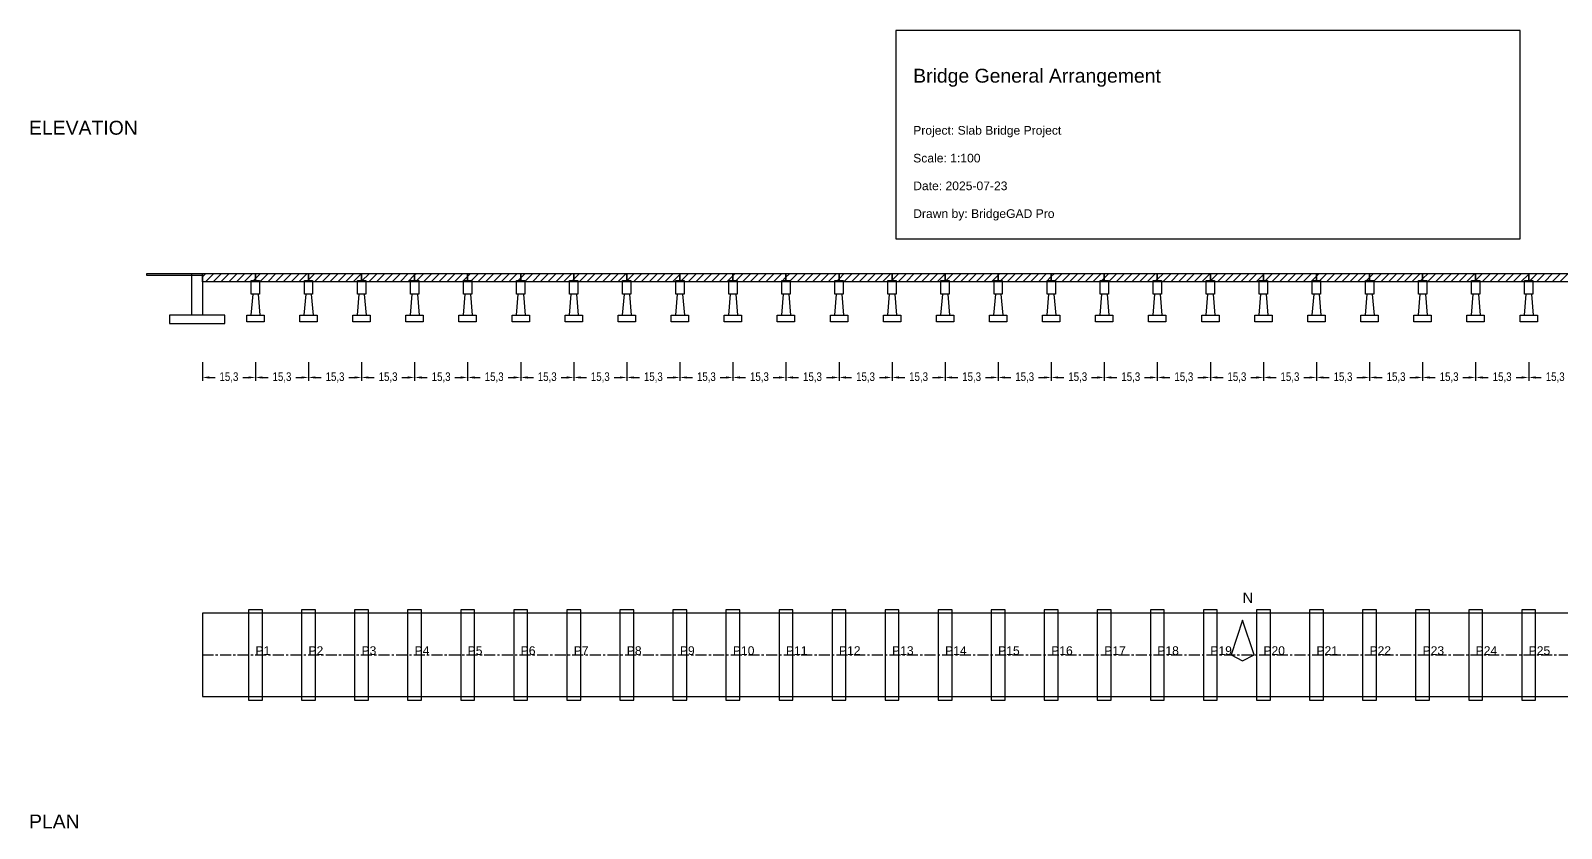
# Model space of a CAD drawing. Header units: metres. Extents: x -50 to 766, y -150 to 80.
# Drawn here: x -49.5 to 391.9, y -150 to 80 of the extents above; entities that cross this region are included whole.
import ezdxf

# ---------------------------------------------------------------- set-up
doc = ezdxf.new("R2010")
doc.units = ezdxf.units.M
doc.linetypes.add('CENTER', pattern=[5.08, 3.175, -0.635, 0.635, -0.635])
for name, color, linetype in [('ANNOTATIONS', 3, 'Continuous'), ('CENTERLINES', 4, 'Continuous'), ('DIMENSIONS', 6, 'Continuous'), ('HATCHING', 9, 'Continuous'), ('STRUCTURE', 1, 'Continuous')]:
    doc.layers.add(name, color=color, linetype=linetype)
doc.styles.add('MAIN_TEXT', font='arial.ttf', dxfattribs={"width": 0.8, "height": 2.5})
doc.styles.add('TITLE_TEXT', font='arial.ttf', dxfattribs={"height": 5})
doc.dimstyles.new('PROFESSIONAL', dxfattribs={"dimtxt": 2.5, "dimasz": 2, "dimexe": 1, "dimexo": 0.6, "dimgap": 0.6, "dimtad": 1, "dimtxsty": 'MAIN_TEXT', "dimcen": 2.5, "dimazin": 3, "dimtfac": 1, "dimtmove": 0, "dimatfit": 3})

# ---------------------------------------------------------------- blocks, each defined once
blk = doc.blocks.new('_CLOSEDFILLED')
at = {"color": 0, "linetype": 'BYBLOCK'}
blk.add_solid([(-1, 0.16), (0, 0), (-1, -0.16)], dxfattribs=at)
blk = doc.blocks.new('*D1')
for p, q in [((0, -15.6), (0, -21)), ((15.3, -15.6), (15.3, -21)), ((2, -20), (3.65, -20)), ((11.65, -20), (13.3, -20))]:
    blk.add_line(p, q)
at = {"layer": 'Defpoints'}
for p in [(0, -15), (15.3, -15), (0, -20)]:
    blk.add_point(p, dxfattribs=at)
at = {"layer": 'DIMENSIONS', "xscale": 2, "yscale": 2, "rotation": 180}
blk.add_blockref('_CLOSEDFILLED', (0, -20), dxfattribs=at)
at = {"layer": 'DIMENSIONS', "xscale": 2, "yscale": 2}
blk.add_blockref('_CLOSEDFILLED', (15.3, -20), dxfattribs=at)
at = {"layer": 'DIMENSIONS', "insert": (7.65, -20), "char_height": 2.5, "attachment_point": 5, "style": 'MAIN_TEXT'}
blk.add_mtext('15,3', dxfattribs=at)
blk = doc.blocks.new('*D2')
for p, q in [((15.3, -15.6), (15.3, -21)), ((30.6, -15.6), (30.6, -21)), ((17.3, -20), (18.95, -20)), ((26.95, -20), (28.6, -20))]:
    blk.add_line(p, q)
at = {"layer": 'Defpoints'}
for p in [(15.3, -15), (30.6, -15), (15.3, -20)]:
    blk.add_point(p, dxfattribs=at)
at = {"layer": 'DIMENSIONS', "xscale": 2, "yscale": 2, "rotation": 180}
blk.add_blockref('_CLOSEDFILLED', (15.3, -20), dxfattribs=at)
at = {"layer": 'DIMENSIONS', "xscale": 2, "yscale": 2}
blk.add_blockref('_CLOSEDFILLED', (30.6, -20), dxfattribs=at)
at = {"layer": 'DIMENSIONS', "insert": (22.95, -20), "char_height": 2.5, "attachment_point": 5, "style": 'MAIN_TEXT'}
blk.add_mtext('15,3', dxfattribs=at)
blk = doc.blocks.new('*D3')
for p, q in [((30.6, -15.6), (30.6, -21)), ((45.9, -15.6), (45.9, -21)), ((32.6, -20), (34.25, -20)), ((42.25, -20), (43.9, -20))]:
    blk.add_line(p, q)
at = {"layer": 'Defpoints'}
for p in [(30.6, -15), (45.9, -15), (30.6, -20)]:
    blk.add_point(p, dxfattribs=at)
at = {"layer": 'DIMENSIONS', "xscale": 2, "yscale": 2, "rotation": 180}
blk.add_blockref('_CLOSEDFILLED', (30.6, -20), dxfattribs=at)
at = {"layer": 'DIMENSIONS', "xscale": 2, "yscale": 2}
blk.add_blockref('_CLOSEDFILLED', (45.9, -20), dxfattribs=at)
at = {"layer": 'DIMENSIONS', "insert": (38.25, -20), "char_height": 2.5, "attachment_point": 5, "style": 'MAIN_TEXT'}
blk.add_mtext('15,3', dxfattribs=at)
blk = doc.blocks.new('*D4')
for p, q in [((45.9, -15.6), (45.9, -21)), ((61.2, -15.6), (61.2, -21)), ((47.9, -20), (49.55, -20)), ((57.55, -20), (59.2, -20))]:
    blk.add_line(p, q)
at = {"layer": 'Defpoints'}
for p in [(45.9, -15), (61.2, -15), (45.9, -20)]:
    blk.add_point(p, dxfattribs=at)
at = {"layer": 'DIMENSIONS', "xscale": 2, "yscale": 2, "rotation": 180}
blk.add_blockref('_CLOSEDFILLED', (45.9, -20), dxfattribs=at)
at = {"layer": 'DIMENSIONS', "xscale": 2, "yscale": 2}
blk.add_blockref('_CLOSEDFILLED', (61.2, -20), dxfattribs=at)
at = {"layer": 'DIMENSIONS', "insert": (53.55, -20), "char_height": 2.5, "attachment_point": 5, "style": 'MAIN_TEXT'}
blk.add_mtext('15,3', dxfattribs=at)
blk = doc.blocks.new('*D5')
for p, q in [((61.2, -15.6), (61.2, -21)), ((76.5, -15.6), (76.5, -21)), ((63.2, -20), (64.85, -20)), ((72.85, -20), (74.5, -20))]:
    blk.add_line(p, q)
at = {"layer": 'Defpoints'}
for p in [(61.2, -15), (76.5, -15), (61.2, -20)]:
    blk.add_point(p, dxfattribs=at)
at = {"layer": 'DIMENSIONS', "xscale": 2, "yscale": 2, "rotation": 180}
blk.add_blockref('_CLOSEDFILLED', (61.2, -20), dxfattribs=at)
at = {"layer": 'DIMENSIONS', "xscale": 2, "yscale": 2}
blk.add_blockref('_CLOSEDFILLED', (76.5, -20), dxfattribs=at)
at = {"layer": 'DIMENSIONS', "insert": (68.85, -20), "char_height": 2.5, "attachment_point": 5, "style": 'MAIN_TEXT'}
blk.add_mtext('15,3', dxfattribs=at)
blk = doc.blocks.new('*D6')
for p, q in [((76.5, -15.6), (76.5, -21)), ((91.8, -15.6), (91.8, -21)), ((78.5, -20), (80.15, -20)), ((88.15, -20), (89.8, -20))]:
    blk.add_line(p, q)
at = {"layer": 'Defpoints'}
for p in [(76.5, -15), (91.8, -15), (76.5, -20)]:
    blk.add_point(p, dxfattribs=at)
at = {"layer": 'DIMENSIONS', "xscale": 2, "yscale": 2, "rotation": 180}
blk.add_blockref('_CLOSEDFILLED', (76.5, -20), dxfattribs=at)
at = {"layer": 'DIMENSIONS', "xscale": 2, "yscale": 2}
blk.add_blockref('_CLOSEDFILLED', (91.8, -20), dxfattribs=at)
at = {"layer": 'DIMENSIONS', "insert": (84.15, -20), "char_height": 2.5, "attachment_point": 5, "style": 'MAIN_TEXT'}
blk.add_mtext('15,3', dxfattribs=at)
blk = doc.blocks.new('*D7')
for p, q in [((91.8, -15.6), (91.8, -21)), ((107.1, -15.6), (107.1, -21)), ((93.8, -20), (95.45, -20)), ((103.45, -20), (105.1, -20))]:
    blk.add_line(p, q)
at = {"layer": 'Defpoints'}
for p in [(91.8, -15), (107.1, -15), (91.8, -20)]:
    blk.add_point(p, dxfattribs=at)
at = {"layer": 'DIMENSIONS', "xscale": 2, "yscale": 2, "rotation": 180}
blk.add_blockref('_CLOSEDFILLED', (91.8, -20), dxfattribs=at)
at = {"layer": 'DIMENSIONS', "xscale": 2, "yscale": 2}
blk.add_blockref('_CLOSEDFILLED', (107.1, -20), dxfattribs=at)
at = {"layer": 'DIMENSIONS', "insert": (99.45, -20), "char_height": 2.5, "attachment_point": 5, "style": 'MAIN_TEXT'}
blk.add_mtext('15,3', dxfattribs=at)
blk = doc.blocks.new('*D8')
for p, q in [((107.1, -15.6), (107.1, -21)), ((122.4, -15.6), (122.4, -21)), ((109.1, -20), (110.75, -20)), ((118.75, -20), (120.4, -20))]:
    blk.add_line(p, q)
at = {"layer": 'Defpoints'}
for p in [(107.1, -15), (122.4, -15), (107.1, -20)]:
    blk.add_point(p, dxfattribs=at)
at = {"layer": 'DIMENSIONS', "xscale": 2, "yscale": 2, "rotation": 180}
blk.add_blockref('_CLOSEDFILLED', (107.1, -20), dxfattribs=at)
at = {"layer": 'DIMENSIONS', "xscale": 2, "yscale": 2}
blk.add_blockref('_CLOSEDFILLED', (122.4, -20), dxfattribs=at)
at = {"layer": 'DIMENSIONS', "insert": (114.75, -20), "char_height": 2.5, "attachment_point": 5, "style": 'MAIN_TEXT'}
blk.add_mtext('15,3', dxfattribs=at)
blk = doc.blocks.new('*D9')
for p, q in [((122.4, -15.6), (122.4, -21)), ((137.7, -15.6), (137.7, -21)), ((124.4, -20), (126.05, -20)), ((134.05, -20), (135.7, -20))]:
    blk.add_line(p, q)
at = {"layer": 'Defpoints'}
for p in [(122.4, -15), (137.7, -15), (122.4, -20)]:
    blk.add_point(p, dxfattribs=at)
at = {"layer": 'DIMENSIONS', "xscale": 2, "yscale": 2, "rotation": 180}
blk.add_blockref('_CLOSEDFILLED', (122.4, -20), dxfattribs=at)
at = {"layer": 'DIMENSIONS', "xscale": 2, "yscale": 2}
blk.add_blockref('_CLOSEDFILLED', (137.7, -20), dxfattribs=at)
at = {"layer": 'DIMENSIONS', "insert": (130.05, -20), "char_height": 2.5, "attachment_point": 5, "style": 'MAIN_TEXT'}
blk.add_mtext('15,3', dxfattribs=at)
blk = doc.blocks.new('*D10')
for p, q in [((137.7, -15.6), (137.7, -21)), ((153, -15.6), (153, -21)), ((139.7, -20), (141.35, -20)), ((149.35, -20), (151, -20))]:
    blk.add_line(p, q)
at = {"layer": 'Defpoints'}
for p in [(137.7, -15), (153, -15), (137.7, -20)]:
    blk.add_point(p, dxfattribs=at)
at = {"layer": 'DIMENSIONS', "xscale": 2, "yscale": 2, "rotation": 180}
blk.add_blockref('_CLOSEDFILLED', (137.7, -20), dxfattribs=at)
at = {"layer": 'DIMENSIONS', "xscale": 2, "yscale": 2}
blk.add_blockref('_CLOSEDFILLED', (153, -20), dxfattribs=at)
at = {"layer": 'DIMENSIONS', "insert": (145.35, -20), "char_height": 2.5, "attachment_point": 5, "style": 'MAIN_TEXT'}
blk.add_mtext('15,3', dxfattribs=at)
blk = doc.blocks.new('*D11')
for p, q in [((153, -15.6), (153, -21)), ((168.3, -15.6), (168.3, -21)), ((155, -20), (156.65, -20)), ((164.65, -20), (166.3, -20))]:
    blk.add_line(p, q)
at = {"layer": 'Defpoints'}
for p in [(153, -15), (168.3, -15), (153, -20)]:
    blk.add_point(p, dxfattribs=at)
at = {"layer": 'DIMENSIONS', "xscale": 2, "yscale": 2, "rotation": 180}
blk.add_blockref('_CLOSEDFILLED', (153, -20), dxfattribs=at)
at = {"layer": 'DIMENSIONS', "xscale": 2, "yscale": 2}
blk.add_blockref('_CLOSEDFILLED', (168.3, -20), dxfattribs=at)
at = {"layer": 'DIMENSIONS', "insert": (160.65, -20), "char_height": 2.5, "attachment_point": 5, "style": 'MAIN_TEXT'}
blk.add_mtext('15,3', dxfattribs=at)
blk = doc.blocks.new('*D12')
for p, q in [((168.3, -15.6), (168.3, -21)), ((183.6, -15.6), (183.6, -21)), ((170.3, -20), (171.95, -20)), ((179.95, -20), (181.6, -20))]:
    blk.add_line(p, q)
at = {"layer": 'Defpoints'}
for p in [(168.3, -15), (183.6, -15), (168.3, -20)]:
    blk.add_point(p, dxfattribs=at)
at = {"layer": 'DIMENSIONS', "xscale": 2, "yscale": 2, "rotation": 180}
blk.add_blockref('_CLOSEDFILLED', (168.3, -20), dxfattribs=at)
at = {"layer": 'DIMENSIONS', "xscale": 2, "yscale": 2}
blk.add_blockref('_CLOSEDFILLED', (183.6, -20), dxfattribs=at)
at = {"layer": 'DIMENSIONS', "insert": (175.95, -20), "char_height": 2.5, "attachment_point": 5, "style": 'MAIN_TEXT'}
blk.add_mtext('15,3', dxfattribs=at)
blk = doc.blocks.new('*D13')
for p, q in [((183.6, -15.6), (183.6, -21)), ((198.9, -15.6), (198.9, -21)), ((185.6, -20), (187.25, -20)), ((195.25, -20), (196.9, -20))]:
    blk.add_line(p, q)
at = {"layer": 'Defpoints'}
for p in [(183.6, -15), (198.9, -15), (183.6, -20)]:
    blk.add_point(p, dxfattribs=at)
at = {"layer": 'DIMENSIONS', "xscale": 2, "yscale": 2, "rotation": 180}
blk.add_blockref('_CLOSEDFILLED', (183.6, -20), dxfattribs=at)
at = {"layer": 'DIMENSIONS', "xscale": 2, "yscale": 2}
blk.add_blockref('_CLOSEDFILLED', (198.9, -20), dxfattribs=at)
at = {"layer": 'DIMENSIONS', "insert": (191.25, -20), "char_height": 2.5, "attachment_point": 5, "style": 'MAIN_TEXT'}
blk.add_mtext('15,3', dxfattribs=at)
blk = doc.blocks.new('*D14')
for p, q in [((198.9, -15.6), (198.9, -21)), ((214.2, -15.6), (214.2, -21)), ((200.9, -20), (202.55, -20)), ((210.55, -20), (212.2, -20))]:
    blk.add_line(p, q)
at = {"layer": 'Defpoints'}
for p in [(198.9, -15), (214.2, -15), (198.9, -20)]:
    blk.add_point(p, dxfattribs=at)
at = {"layer": 'DIMENSIONS', "xscale": 2, "yscale": 2, "rotation": 180}
blk.add_blockref('_CLOSEDFILLED', (198.9, -20), dxfattribs=at)
at = {"layer": 'DIMENSIONS', "xscale": 2, "yscale": 2}
blk.add_blockref('_CLOSEDFILLED', (214.2, -20), dxfattribs=at)
at = {"layer": 'DIMENSIONS', "insert": (206.55, -20), "char_height": 2.5, "attachment_point": 5, "style": 'MAIN_TEXT'}
blk.add_mtext('15,3', dxfattribs=at)
blk = doc.blocks.new('*D15')
for p, q in [((214.2, -15.6), (214.2, -21)), ((229.5, -15.6), (229.5, -21)), ((216.2, -20), (217.85, -20)), ((225.85, -20), (227.5, -20))]:
    blk.add_line(p, q)
at = {"layer": 'Defpoints'}
for p in [(214.2, -15), (229.5, -15), (214.2, -20)]:
    blk.add_point(p, dxfattribs=at)
at = {"layer": 'DIMENSIONS', "xscale": 2, "yscale": 2, "rotation": 180}
blk.add_blockref('_CLOSEDFILLED', (214.2, -20), dxfattribs=at)
at = {"layer": 'DIMENSIONS', "xscale": 2, "yscale": 2}
blk.add_blockref('_CLOSEDFILLED', (229.5, -20), dxfattribs=at)
at = {"layer": 'DIMENSIONS', "insert": (221.85, -20), "char_height": 2.5, "attachment_point": 5, "style": 'MAIN_TEXT'}
blk.add_mtext('15,3', dxfattribs=at)
blk = doc.blocks.new('*D16')
for p, q in [((229.5, -15.6), (229.5, -21)), ((244.8, -15.6), (244.8, -21)), ((231.5, -20), (233.15, -20)), ((241.15, -20), (242.8, -20))]:
    blk.add_line(p, q)
at = {"layer": 'Defpoints'}
for p in [(229.5, -15), (244.8, -15), (229.5, -20)]:
    blk.add_point(p, dxfattribs=at)
at = {"layer": 'DIMENSIONS', "xscale": 2, "yscale": 2, "rotation": 180}
blk.add_blockref('_CLOSEDFILLED', (229.5, -20), dxfattribs=at)
at = {"layer": 'DIMENSIONS', "xscale": 2, "yscale": 2}
blk.add_blockref('_CLOSEDFILLED', (244.8, -20), dxfattribs=at)
at = {"layer": 'DIMENSIONS', "insert": (237.15, -20), "char_height": 2.5, "attachment_point": 5, "style": 'MAIN_TEXT'}
blk.add_mtext('15,3', dxfattribs=at)
blk = doc.blocks.new('*D17')
for p, q in [((244.8, -15.6), (244.8, -21)), ((260.1, -15.6), (260.1, -21)), ((246.8, -20), (248.45, -20)), ((256.45, -20), (258.1, -20))]:
    blk.add_line(p, q)
at = {"layer": 'Defpoints'}
for p in [(244.8, -15), (260.1, -15), (244.8, -20)]:
    blk.add_point(p, dxfattribs=at)
at = {"layer": 'DIMENSIONS', "xscale": 2, "yscale": 2, "rotation": 180}
blk.add_blockref('_CLOSEDFILLED', (244.8, -20), dxfattribs=at)
at = {"layer": 'DIMENSIONS', "xscale": 2, "yscale": 2}
blk.add_blockref('_CLOSEDFILLED', (260.1, -20), dxfattribs=at)
at = {"layer": 'DIMENSIONS', "insert": (252.45, -20), "char_height": 2.5, "attachment_point": 5, "style": 'MAIN_TEXT'}
blk.add_mtext('15,3', dxfattribs=at)
blk = doc.blocks.new('*D18')
for p, q in [((260.1, -15.6), (260.1, -21)), ((275.4, -15.6), (275.4, -21)), ((262.1, -20), (263.75, -20)), ((271.75, -20), (273.4, -20))]:
    blk.add_line(p, q)
at = {"layer": 'Defpoints'}
for p in [(260.1, -15), (275.4, -15), (260.1, -20)]:
    blk.add_point(p, dxfattribs=at)
at = {"layer": 'DIMENSIONS', "xscale": 2, "yscale": 2, "rotation": 180}
blk.add_blockref('_CLOSEDFILLED', (260.1, -20), dxfattribs=at)
at = {"layer": 'DIMENSIONS', "xscale": 2, "yscale": 2}
blk.add_blockref('_CLOSEDFILLED', (275.4, -20), dxfattribs=at)
at = {"layer": 'DIMENSIONS', "insert": (267.75, -20), "char_height": 2.5, "attachment_point": 5, "style": 'MAIN_TEXT'}
blk.add_mtext('15,3', dxfattribs=at)
blk = doc.blocks.new('*D19')
for p, q in [((275.4, -15.6), (275.4, -21)), ((290.7, -15.6), (290.7, -21)), ((277.4, -20), (279.05, -20)), ((287.05, -20), (288.7, -20))]:
    blk.add_line(p, q)
at = {"layer": 'Defpoints'}
for p in [(275.4, -15), (290.7, -15), (275.4, -20)]:
    blk.add_point(p, dxfattribs=at)
at = {"layer": 'DIMENSIONS', "xscale": 2, "yscale": 2, "rotation": 180}
blk.add_blockref('_CLOSEDFILLED', (275.4, -20), dxfattribs=at)
at = {"layer": 'DIMENSIONS', "xscale": 2, "yscale": 2}
blk.add_blockref('_CLOSEDFILLED', (290.7, -20), dxfattribs=at)
at = {"layer": 'DIMENSIONS', "insert": (283.05, -20), "char_height": 2.5, "attachment_point": 5, "style": 'MAIN_TEXT'}
blk.add_mtext('15,3', dxfattribs=at)
blk = doc.blocks.new('*D20')
for p, q in [((290.7, -15.6), (290.7, -21)), ((306, -15.6), (306, -21)), ((292.7, -20), (294.35, -20)), ((302.35, -20), (304, -20))]:
    blk.add_line(p, q)
at = {"layer": 'Defpoints'}
for p in [(290.7, -15), (306, -15), (290.7, -20)]:
    blk.add_point(p, dxfattribs=at)
at = {"layer": 'DIMENSIONS', "xscale": 2, "yscale": 2, "rotation": 180}
blk.add_blockref('_CLOSEDFILLED', (290.7, -20), dxfattribs=at)
at = {"layer": 'DIMENSIONS', "xscale": 2, "yscale": 2}
blk.add_blockref('_CLOSEDFILLED', (306, -20), dxfattribs=at)
at = {"layer": 'DIMENSIONS', "insert": (298.35, -20), "char_height": 2.5, "attachment_point": 5, "style": 'MAIN_TEXT'}
blk.add_mtext('15,3', dxfattribs=at)
blk = doc.blocks.new('*D21')
for p, q in [((306, -15.6), (306, -21)), ((321.3, -15.6), (321.3, -21)), ((308, -20), (309.65, -20)), ((317.65, -20), (319.3, -20))]:
    blk.add_line(p, q)
at = {"layer": 'Defpoints'}
for p in [(306, -15), (321.3, -15), (306, -20)]:
    blk.add_point(p, dxfattribs=at)
at = {"layer": 'DIMENSIONS', "xscale": 2, "yscale": 2, "rotation": 180}
blk.add_blockref('_CLOSEDFILLED', (306, -20), dxfattribs=at)
at = {"layer": 'DIMENSIONS', "xscale": 2, "yscale": 2}
blk.add_blockref('_CLOSEDFILLED', (321.3, -20), dxfattribs=at)
at = {"layer": 'DIMENSIONS', "insert": (313.65, -20), "char_height": 2.5, "attachment_point": 5, "style": 'MAIN_TEXT'}
blk.add_mtext('15,3', dxfattribs=at)
blk = doc.blocks.new('*D22')
for p, q in [((321.3, -15.6), (321.3, -21)), ((336.6, -15.6), (336.6, -21)), ((323.3, -20), (324.95, -20)), ((332.95, -20), (334.6, -20))]:
    blk.add_line(p, q)
at = {"layer": 'Defpoints'}
for p in [(321.3, -15), (336.6, -15), (321.3, -20)]:
    blk.add_point(p, dxfattribs=at)
at = {"layer": 'DIMENSIONS', "xscale": 2, "yscale": 2, "rotation": 180}
blk.add_blockref('_CLOSEDFILLED', (321.3, -20), dxfattribs=at)
at = {"layer": 'DIMENSIONS', "xscale": 2, "yscale": 2}
blk.add_blockref('_CLOSEDFILLED', (336.6, -20), dxfattribs=at)
at = {"layer": 'DIMENSIONS', "insert": (328.95, -20), "char_height": 2.5, "attachment_point": 5, "style": 'MAIN_TEXT'}
blk.add_mtext('15,3', dxfattribs=at)
blk = doc.blocks.new('*D23')
for p, q in [((336.6, -15.6), (336.6, -21)), ((351.9, -15.6), (351.9, -21)), ((338.6, -20), (340.25, -20)), ((348.25, -20), (349.9, -20))]:
    blk.add_line(p, q)
at = {"layer": 'Defpoints'}
for p in [(336.6, -15), (351.9, -15), (336.6, -20)]:
    blk.add_point(p, dxfattribs=at)
at = {"layer": 'DIMENSIONS', "xscale": 2, "yscale": 2, "rotation": 180}
blk.add_blockref('_CLOSEDFILLED', (336.6, -20), dxfattribs=at)
at = {"layer": 'DIMENSIONS', "xscale": 2, "yscale": 2}
blk.add_blockref('_CLOSEDFILLED', (351.9, -20), dxfattribs=at)
at = {"layer": 'DIMENSIONS', "insert": (344.25, -20), "char_height": 2.5, "attachment_point": 5, "style": 'MAIN_TEXT'}
blk.add_mtext('15,3', dxfattribs=at)
blk = doc.blocks.new('*D24')
for p, q in [((351.9, -15.6), (351.9, -21)), ((367.2, -15.6), (367.2, -21)), ((353.9, -20), (355.55, -20)), ((363.55, -20), (365.2, -20))]:
    blk.add_line(p, q)
at = {"layer": 'Defpoints'}
for p in [(351.9, -15), (367.2, -15), (351.9, -20)]:
    blk.add_point(p, dxfattribs=at)
at = {"layer": 'DIMENSIONS', "xscale": 2, "yscale": 2, "rotation": 180}
blk.add_blockref('_CLOSEDFILLED', (351.9, -20), dxfattribs=at)
at = {"layer": 'DIMENSIONS', "xscale": 2, "yscale": 2}
blk.add_blockref('_CLOSEDFILLED', (367.2, -20), dxfattribs=at)
at = {"layer": 'DIMENSIONS', "insert": (359.55, -20), "char_height": 2.5, "attachment_point": 5, "style": 'MAIN_TEXT'}
blk.add_mtext('15,3', dxfattribs=at)
blk = doc.blocks.new('*D25')
for p, q in [((367.2, -15.6), (367.2, -21)), ((382.5, -15.6), (382.5, -21)), ((369.2, -20), (370.85, -20)), ((378.85, -20), (380.5, -20))]:
    blk.add_line(p, q)
at = {"layer": 'Defpoints'}
for p in [(367.2, -15), (382.5, -15), (367.2, -20)]:
    blk.add_point(p, dxfattribs=at)
at = {"layer": 'DIMENSIONS', "xscale": 2, "yscale": 2, "rotation": 180}
blk.add_blockref('_CLOSEDFILLED', (367.2, -20), dxfattribs=at)
at = {"layer": 'DIMENSIONS', "xscale": 2, "yscale": 2}
blk.add_blockref('_CLOSEDFILLED', (382.5, -20), dxfattribs=at)
at = {"layer": 'DIMENSIONS', "insert": (374.85, -20), "char_height": 2.5, "attachment_point": 5, "style": 'MAIN_TEXT'}
blk.add_mtext('15,3', dxfattribs=at)
blk = doc.blocks.new('*D26')
for p, q in [((382.5, -15.6), (382.5, -21)), ((397.8, -15.6), (397.8, -21)), ((384.5, -20), (386.15, -20)), ((394.15, -20), (395.8, -20))]:
    blk.add_line(p, q)
at = {"layer": 'Defpoints'}
for p in [(382.5, -15), (397.8, -15), (382.5, -20)]:
    blk.add_point(p, dxfattribs=at)
at = {"layer": 'DIMENSIONS', "xscale": 2, "yscale": 2, "rotation": 180}
blk.add_blockref('_CLOSEDFILLED', (382.5, -20), dxfattribs=at)
at = {"layer": 'DIMENSIONS', "xscale": 2, "yscale": 2}
blk.add_blockref('_CLOSEDFILLED', (397.8, -20), dxfattribs=at)
at = {"layer": 'DIMENSIONS', "insert": (390.15, -20), "char_height": 2.5, "attachment_point": 5, "style": 'MAIN_TEXT'}
blk.add_mtext('15,3', dxfattribs=at)

msp = doc.modelspace()

# ---------------------------------------------------------------- hatches: boundary and pattern name
at = {"layer": 'HATCHING'}
h = msp.add_hatch(dxfattribs=at)
h.set_pattern_fill('ANSI31', scale=0.5)
h.paths.add_polyline_path([(0, 10), (15.3, 10), (15.3, 7.6), (0, 7.6)])
h = msp.add_hatch(dxfattribs=at)
h.set_pattern_fill('ANSI31', scale=0.5)
h.paths.add_polyline_path([(15.3, 10), (30.6, 10), (30.6, 7.6), (15.3, 7.6)])
h = msp.add_hatch(dxfattribs=at)
h.set_pattern_fill('ANSI31', scale=0.5)
h.paths.add_polyline_path([(30.6, 10), (45.9, 10), (45.9, 7.6), (30.6, 7.6)])
h = msp.add_hatch(dxfattribs=at)
h.set_pattern_fill('ANSI31', scale=0.5)
h.paths.add_polyline_path([(45.9, 10), (61.2, 10), (61.2, 7.6), (45.9, 7.6)])
h = msp.add_hatch(dxfattribs=at)
h.set_pattern_fill('ANSI31', scale=0.5)
h.paths.add_polyline_path([(61.2, 10), (76.5, 10), (76.5, 7.6), (61.2, 7.6)])
h = msp.add_hatch(dxfattribs=at)
h.set_pattern_fill('ANSI31', scale=0.5)
h.paths.add_polyline_path([(76.5, 10), (91.8, 10), (91.8, 7.6), (76.5, 7.6)])
h = msp.add_hatch(dxfattribs=at)
h.set_pattern_fill('ANSI31', scale=0.5)
h.paths.add_polyline_path([(91.8, 10), (107.1, 10), (107.1, 7.6), (91.8, 7.6)])
h = msp.add_hatch(dxfattribs=at)
h.set_pattern_fill('ANSI31', scale=0.5)
h.paths.add_polyline_path([(107.1, 10), (122.4, 10), (122.4, 7.6), (107.1, 7.6)])
h = msp.add_hatch(dxfattribs=at)
h.set_pattern_fill('ANSI31', scale=0.5)
h.paths.add_polyline_path([(122.4, 10), (137.7, 10), (137.7, 7.6), (122.4, 7.6)])
h = msp.add_hatch(dxfattribs=at)
h.set_pattern_fill('ANSI31', scale=0.5)
h.paths.add_polyline_path([(137.7, 10), (153, 10), (153, 7.6), (137.7, 7.6)])
h = msp.add_hatch(dxfattribs=at)
h.set_pattern_fill('ANSI31', scale=0.5)
h.paths.add_polyline_path([(153, 10), (168.3, 10), (168.3, 7.6), (153, 7.6)])
h = msp.add_hatch(dxfattribs=at)
h.set_pattern_fill('ANSI31', scale=0.5)
h.paths.add_polyline_path([(168.3, 10), (183.6, 10), (183.6, 7.6), (168.3, 7.6)])
h = msp.add_hatch(dxfattribs=at)
h.set_pattern_fill('ANSI31', scale=0.5)
h.paths.add_polyline_path([(183.6, 10), (198.9, 10), (198.9, 7.6), (183.6, 7.6)])
h = msp.add_hatch(dxfattribs=at)
h.set_pattern_fill('ANSI31', scale=0.5)
h.paths.add_polyline_path([(198.9, 10), (214.2, 10), (214.2, 7.6), (198.9, 7.6)])
h = msp.add_hatch(dxfattribs=at)
h.set_pattern_fill('ANSI31', scale=0.5)
h.paths.add_polyline_path([(214.2, 10), (229.5, 10), (229.5, 7.6), (214.2, 7.6)])
h = msp.add_hatch(dxfattribs=at)
h.set_pattern_fill('ANSI31', scale=0.5)
h.paths.add_polyline_path([(229.5, 10), (244.8, 10), (244.8, 7.6), (229.5, 7.6)])
h = msp.add_hatch(dxfattribs=at)
h.set_pattern_fill('ANSI31', scale=0.5)
h.paths.add_polyline_path([(244.8, 10), (260.1, 10), (260.1, 7.6), (244.8, 7.6)])
h = msp.add_hatch(dxfattribs=at)
h.set_pattern_fill('ANSI31', scale=0.5)
h.paths.add_polyline_path([(260.1, 10), (275.4, 10), (275.4, 7.6), (260.1, 7.6)])
h = msp.add_hatch(dxfattribs=at)
h.set_pattern_fill('ANSI31', scale=0.5)
h.paths.add_polyline_path([(275.4, 10), (290.7, 10), (290.7, 7.6), (275.4, 7.6)])
h = msp.add_hatch(dxfattribs=at)
h.set_pattern_fill('ANSI31', scale=0.5)
h.paths.add_polyline_path([(290.7, 10), (306, 10), (306, 7.6), (290.7, 7.6)])
h = msp.add_hatch(dxfattribs=at)
h.set_pattern_fill('ANSI31', scale=0.5)
h.paths.add_polyline_path([(306, 10), (321.3, 10), (321.3, 7.6), (306, 7.6)])
h = msp.add_hatch(dxfattribs=at)
h.set_pattern_fill('ANSI31', scale=0.5)
h.paths.add_polyline_path([(321.3, 10), (336.6, 10), (336.6, 7.6), (321.3, 7.6)])
h = msp.add_hatch(dxfattribs=at)
h.set_pattern_fill('ANSI31', scale=0.5)
h.paths.add_polyline_path([(336.6, 10), (351.9, 10), (351.9, 7.6), (336.6, 7.6)])
h = msp.add_hatch(dxfattribs=at)
h.set_pattern_fill('ANSI31', scale=0.5)
h.paths.add_polyline_path([(351.9, 10), (367.2, 10), (367.2, 7.6), (351.9, 7.6)])
h = msp.add_hatch(dxfattribs=at)
h.set_pattern_fill('ANSI31', scale=0.5)
h.paths.add_polyline_path([(367.2, 10), (382.5, 10), (382.5, 7.6), (367.2, 7.6)])
h = msp.add_hatch(dxfattribs=at)
h.set_pattern_fill('ANSI31', scale=0.5)
h.paths.add_polyline_path([(382.5, 10), (397.8, 10), (397.8, 7.6), (382.5, 7.6)])

# ---------------------------------------------------------------- linework, layer by layer
at = {"layer": 'ANNOTATIONS'}
msp.add_lwpolyline([(300, -90), (296.667, -100), (300, -101.667), (303.333, -100), (300, -90)], close=True, dxfattribs=at)
at = {"layer": 'CENTERLINES', "color": 4, "linetype": 'CENTER'}
msp.add_line((0, -100), (540, -100), dxfattribs=at)
at = {"layer": 'STRUCTURE'}
for p, q in [((14.5, 4), (14, -2)), ((16.1, 4), (16.6, -2)), ((29.8, 4), (29.3, -2)), ((31.4, 4), (31.9, -2)), ((45.1, 4), (44.6, -2)), ((46.7, 4), (47.2, -2)), ((60.4, 4), (59.9, -2)), ((62, 4), (62.5, -2)), ((75.7, 4), (75.2, -2)), ((77.3, 4), (77.8, -2)), ((91, 4), (90.5, -2)), ((92.6, 4), (93.1, -2)), ((106.3, 4), (105.8, -2)), ((107.9, 4), (108.4, -2)), ((121.6, 4), (121.1, -2)), ((123.2, 4), (123.7, -2)), ((136.9, 4), (136.4, -2)), ((138.5, 4), (139, -2)), ((152.2, 4), (151.7, -2)), ((153.8, 4), (154.3, -2)), ((167.5, 4), (167, -2)), ((169.1, 4), (169.6, -2)), ((182.8, 4), (182.3, -2)), ((184.4, 4), (184.9, -2)), ((198.1, 4), (197.6, -2)), ((199.7, 4), (200.2, -2)), ((213.4, 4), (212.9, -2)), ((215, 4), (215.5, -2)), ((228.7, 4), (228.2, -2)), ((230.3, 4), (230.8, -2)), ((244, 4), (243.5, -2)), ((245.6, 4), (246.1, -2)), ((259.3, 4), (258.8, -2)), ((260.9, 4), (261.4, -2)), ((274.6, 4), (274.1, -2)), ((276.2, 4), (276.7, -2)), ((289.9, 4), (289.4, -2)), ((291.5, 4), (292, -2)), ((305.2, 4), (304.7, -2)), ((306.8, 4), (307.3, -2)), ((320.5, 4), (320, -2)), ((322.1, 4), (322.6, -2)), ((335.8, 4), (335.3, -2)), ((337.4, 4), (337.9, -2)), ((351.1, 4), (350.6, -2)), ((352.7, 4), (353.2, -2)), ((366.4, 4), (365.9, -2)), ((368, 4), (368.5, -2)), ((381.7, 4), (381.2, -2)), ((383.3, 4), (383.8, -2))]:
    msp.add_line(p, q, dxfattribs=at)
for points in [[(200, 20), (380, 20), (380, 80), (200, 80), (200, 20)], [(-16, 10), (0, 10), (0, 9.4), (-16, 9.4), (-16, 10)], [(-3, 10), (0, 10), (0, -2), (-3, -2), (-3, 10)], [(14.1, 8), (16.5, 8), (16.5, 4), (14.1, 4), (14.1, 8)], [(29.4, 8), (31.8, 8), (31.8, 4), (29.4, 4), (29.4, 8)], [(44.7, 8), (47.1, 8), (47.1, 4), (44.7, 4), (44.7, 8)], [(60, 8), (62.4, 8), (62.4, 4), (60, 4), (60, 8)], [(75.3, 8), (77.7, 8), (77.7, 4), (75.3, 4), (75.3, 8)], [(90.6, 8), (93, 8), (93, 4), (90.6, 4), (90.6, 8)], [(105.9, 8), (108.3, 8), (108.3, 4), (105.9, 4), (105.9, 8)], [(121.2, 8), (123.6, 8), (123.6, 4), (121.2, 4), (121.2, 8)], [(136.5, 8), (138.9, 8), (138.9, 4), (136.5, 4), (136.5, 8)], [(151.8, 8), (154.2, 8), (154.2, 4), (151.8, 4), (151.8, 8)], [(167.1, 8), (169.5, 8), (169.5, 4), (167.1, 4), (167.1, 8)], [(182.4, 8), (184.8, 8), (184.8, 4), (182.4, 4), (182.4, 8)], [(197.7, 8), (200.1, 8), (200.1, 4), (197.7, 4), (197.7, 8)], [(213, 8), (215.4, 8), (215.4, 4), (213, 4), (213, 8)], [(228.3, 8), (230.7, 8), (230.7, 4), (228.3, 4), (228.3, 8)], [(243.6, 8), (246, 8), (246, 4), (243.6, 4), (243.6, 8)], [(258.9, 8), (261.3, 8), (261.3, 4), (258.9, 4), (258.9, 8)], [(274.2, 8), (276.6, 8), (276.6, 4), (274.2, 4), (274.2, 8)], [(289.5, 8), (291.9, 8), (291.9, 4), (289.5, 4), (289.5, 8)], [(304.8, 8), (307.2, 8), (307.2, 4), (304.8, 4), (304.8, 8)], [(320.1, 8), (322.5, 8), (322.5, 4), (320.1, 4), (320.1, 8)], [(335.4, 8), (337.8, 8), (337.8, 4), (335.4, 4), (335.4, 8)], [(350.7, 8), (353.1, 8), (353.1, 4), (350.7, 4), (350.7, 8)], [(366, 8), (368.4, 8), (368.4, 4), (366, 4), (366, 8)], [(381.3, 8), (383.7, 8), (383.7, 4), (381.3, 4), (381.3, 8)], [(-9.5, -4.4), (6.5, -4.4), (6.5, -2), (-9.5, -2), (-9.5, -4.4)], [(12.8, -2), (17.8, -2), (17.8, -4), (12.8, -4), (12.8, -2)], [(28.1, -2), (33.1, -2), (33.1, -4), (28.1, -4), (28.1, -2)], [(43.4, -2), (48.4, -2), (48.4, -4), (43.4, -4), (43.4, -2)], [(58.7, -2), (63.7, -2), (63.7, -4), (58.7, -4), (58.7, -2)], [(74, -2), (79, -2), (79, -4), (74, -4), (74, -2)], [(89.3, -2), (94.3, -2), (94.3, -4), (89.3, -4), (89.3, -2)], [(104.6, -2), (109.6, -2), (109.6, -4), (104.6, -4), (104.6, -2)], [(119.9, -2), (124.9, -2), (124.9, -4), (119.9, -4), (119.9, -2)], [(135.2, -2), (140.2, -2), (140.2, -4), (135.2, -4), (135.2, -2)], [(150.5, -2), (155.5, -2), (155.5, -4), (150.5, -4), (150.5, -2)], [(165.8, -2), (170.8, -2), (170.8, -4), (165.8, -4), (165.8, -2)], [(181.1, -2), (186.1, -2), (186.1, -4), (181.1, -4), (181.1, -2)], [(196.4, -2), (201.4, -2), (201.4, -4), (196.4, -4), (196.4, -2)], [(211.7, -2), (216.7, -2), (216.7, -4), (211.7, -4), (211.7, -2)], [(227, -2), (232, -2), (232, -4), (227, -4), (227, -2)], [(242.3, -2), (247.3, -2), (247.3, -4), (242.3, -4), (242.3, -2)], [(257.6, -2), (262.6, -2), (262.6, -4), (257.6, -4), (257.6, -2)], [(272.9, -2), (277.9, -2), (277.9, -4), (272.9, -4), (272.9, -2)], [(288.2, -2), (293.2, -2), (293.2, -4), (288.2, -4), (288.2, -2)], [(303.5, -2), (308.5, -2), (308.5, -4), (303.5, -4), (303.5, -2)], [(318.8, -2), (323.8, -2), (323.8, -4), (318.8, -4), (318.8, -2)], [(334.1, -2), (339.1, -2), (339.1, -4), (334.1, -4), (334.1, -2)], [(349.4, -2), (354.4, -2), (354.4, -4), (349.4, -4), (349.4, -2)], [(364.7, -2), (369.7, -2), (369.7, -4), (364.7, -4), (364.7, -2)], [(380, -2), (385, -2), (385, -4), (380, -4), (380, -2)], [(13.3, -113), (17.3, -113), (17.3, -87), (13.3, -87), (13.3, -113)], [(28.6, -113), (32.6, -113), (32.6, -87), (28.6, -87), (28.6, -113)], [(43.9, -113), (47.9, -113), (47.9, -87), (43.9, -87), (43.9, -113)], [(59.2, -113), (63.2, -113), (63.2, -87), (59.2, -87), (59.2, -113)], [(74.5, -113), (78.5, -113), (78.5, -87), (74.5, -87), (74.5, -113)], [(89.8, -113), (93.8, -113), (93.8, -87), (89.8, -87), (89.8, -113)], [(105.1, -113), (109.1, -113), (109.1, -87), (105.1, -87), (105.1, -113)], [(120.4, -113), (124.4, -113), (124.4, -87), (120.4, -87), (120.4, -113)], [(135.7, -113), (139.7, -113), (139.7, -87), (135.7, -87), (135.7, -113)], [(151, -113), (155, -113), (155, -87), (151, -87), (151, -113)], [(166.3, -113), (170.3, -113), (170.3, -87), (166.3, -87), (166.3, -113)], [(181.6, -113), (185.6, -113), (185.6, -87), (181.6, -87), (181.6, -113)], [(196.9, -113), (200.9, -113), (200.9, -87), (196.9, -87), (196.9, -113)], [(212.2, -113), (216.2, -113), (216.2, -87), (212.2, -87), (212.2, -113)], [(227.5, -113), (231.5, -113), (231.5, -87), (227.5, -87), (227.5, -113)], [(242.8, -113), (246.8, -113), (246.8, -87), (242.8, -87), (242.8, -113)], [(258.1, -113), (262.1, -113), (262.1, -87), (258.1, -87), (258.1, -113)], [(273.4, -113), (277.4, -113), (277.4, -87), (273.4, -87), (273.4, -113)], [(288.7, -113), (292.7, -113), (292.7, -87), (288.7, -87), (288.7, -113)], [(304, -113), (308, -113), (308, -87), (304, -87), (304, -113)], [(319.3, -113), (323.3, -113), (323.3, -87), (319.3, -87), (319.3, -113)], [(334.6, -113), (338.6, -113), (338.6, -87), (334.6, -87), (334.6, -113)], [(349.9, -113), (353.9, -113), (353.9, -87), (349.9, -87), (349.9, -113)], [(365.2, -113), (369.2, -113), (369.2, -87), (365.2, -87), (365.2, -113)], [(380.5, -113), (384.5, -113), (384.5, -87), (380.5, -87), (380.5, -113)]]:
    msp.add_lwpolyline(points, dxfattribs=at)
at = {"layer": 'STRUCTURE', "color": 1}
for points in [[(0, 10), (15.3, 10), (15.3, 7.6), (0, 7.6)], [(15.3, 10), (30.6, 10), (30.6, 7.6), (15.3, 7.6)], [(30.6, 10), (45.9, 10), (45.9, 7.6), (30.6, 7.6)], [(45.9, 10), (61.2, 10), (61.2, 7.6), (45.9, 7.6)], [(61.2, 10), (76.5, 10), (76.5, 7.6), (61.2, 7.6)], [(76.5, 10), (91.8, 10), (91.8, 7.6), (76.5, 7.6)], [(91.8, 10), (107.1, 10), (107.1, 7.6), (91.8, 7.6)], [(107.1, 10), (122.4, 10), (122.4, 7.6), (107.1, 7.6)], [(122.4, 10), (137.7, 10), (137.7, 7.6), (122.4, 7.6)], [(137.7, 10), (153, 10), (153, 7.6), (137.7, 7.6)], [(153, 10), (168.3, 10), (168.3, 7.6), (153, 7.6)], [(168.3, 10), (183.6, 10), (183.6, 7.6), (168.3, 7.6)], [(183.6, 10), (198.9, 10), (198.9, 7.6), (183.6, 7.6)], [(198.9, 10), (214.2, 10), (214.2, 7.6), (198.9, 7.6)], [(214.2, 10), (229.5, 10), (229.5, 7.6), (214.2, 7.6)], [(229.5, 10), (244.8, 10), (244.8, 7.6), (229.5, 7.6)], [(244.8, 10), (260.1, 10), (260.1, 7.6), (244.8, 7.6)], [(260.1, 10), (275.4, 10), (275.4, 7.6), (260.1, 7.6)], [(275.4, 10), (290.7, 10), (290.7, 7.6), (275.4, 7.6)], [(290.7, 10), (306, 10), (306, 7.6), (290.7, 7.6)], [(306, 10), (321.3, 10), (321.3, 7.6), (306, 7.6)], [(321.3, 10), (336.6, 10), (336.6, 7.6), (321.3, 7.6)], [(336.6, 10), (351.9, 10), (351.9, 7.6), (336.6, 7.6)], [(351.9, 10), (367.2, 10), (367.2, 7.6), (351.9, 7.6)], [(367.2, 10), (382.5, 10), (382.5, 7.6), (367.2, 7.6)], [(382.5, 10), (397.8, 10), (397.8, 7.6), (382.5, 7.6)]]:
    msp.add_lwpolyline(points, close=True, dxfattribs=at)
msp.add_lwpolyline([(0, -112), (540, -112), (540, -88), (0, -88), (0, -112)], dxfattribs=at)

# ---------------------------------------------------------------- texts
at = {"layer": 'ANNOTATIONS'}
for s, height, style, p in [('Bridge General Arrangement', 4, 'TITLE_TEXT', (205, 65)), ('ELEVATION', 4, 'TITLE_TEXT', (-50, 50)), ('Project: Slab Bridge Project', 2.5, 'MAIN_TEXT', (205, 50)), ('Scale: 1:100', 2.5, 'MAIN_TEXT', (205, 42)), ('Date: 2025-07-23', 2.5, 'MAIN_TEXT', (205, 34)), ('Drawn by: BridgeGAD Pro', 2.5, 'MAIN_TEXT', (205, 26)), ('N', 3, 'MAIN_TEXT', (300, -85)), ('P1', 2.5, 'MAIN_TEXT', (15.3, -100)), ('P2', 2.5, 'MAIN_TEXT', (30.6, -100)), ('P3', 2.5, 'MAIN_TEXT', (45.9, -100)), ('P4', 2.5, 'MAIN_TEXT', (61.2, -100)), ('P5', 2.5, 'MAIN_TEXT', (76.5, -100)), ('P6', 2.5, 'MAIN_TEXT', (91.8, -100)), ('P7', 2.5, 'MAIN_TEXT', (107.1, -100)), ('P8', 2.5, 'MAIN_TEXT', (122.4, -100)), ('P9', 2.5, 'MAIN_TEXT', (137.7, -100)), ('P10', 2.5, 'MAIN_TEXT', (153, -100)), ('P11', 2.5, 'MAIN_TEXT', (168.3, -100)), ('P12', 2.5, 'MAIN_TEXT', (183.6, -100)), ('P13', 2.5, 'MAIN_TEXT', (198.9, -100)), ('P14', 2.5, 'MAIN_TEXT', (214.2, -100)), ('P15', 2.5, 'MAIN_TEXT', (229.5, -100)), ('P16', 2.5, 'MAIN_TEXT', (244.8, -100)), ('P17', 2.5, 'MAIN_TEXT', (260.1, -100)), ('P18', 2.5, 'MAIN_TEXT', (275.4, -100)), ('P19', 2.5, 'MAIN_TEXT', (290.7, -100)), ('P20', 2.5, 'MAIN_TEXT', (306, -100)), ('P21', 2.5, 'MAIN_TEXT', (321.3, -100)), ('P22', 2.5, 'MAIN_TEXT', (336.6, -100)), ('P23', 2.5, 'MAIN_TEXT', (351.9, -100)), ('P24', 2.5, 'MAIN_TEXT', (367.2, -100)), ('P25', 2.5, 'MAIN_TEXT', (382.5, -100)), ('PLAN', 4, 'TITLE_TEXT', (-50, -150))]:
    msp.add_text(s, height=height, dxfattribs=dict(at, style=style)).set_placement(p)

# ---------------------------------------------------------------- dimensions: what is measured, and where the dimension line sits
at = {"layer": 'DIMENSIONS'}
for base, p1, p2, picture, middle in [((0, -20), (0, -15), (15.3, -15), '*D1', (7.65, -20)), ((15.3, -20), (15.3, -15), (30.6, -15), '*D2', (22.95, -20)), ((30.6, -20), (30.6, -15), (45.9, -15), '*D3', (38.25, -20)), ((45.9, -20), (45.9, -15), (61.2, -15), '*D4', (53.55, -20)), ((61.2, -20), (61.2, -15), (76.5, -15), '*D5', (68.85, -20)), ((76.5, -20), (76.5, -15), (91.8, -15), '*D6', (84.15, -20)), ((91.8, -20), (91.8, -15), (107.1, -15), '*D7', (99.45, -20)), ((107.1, -20), (107.1, -15), (122.4, -15), '*D8', (114.75, -20)), ((122.4, -20), (122.4, -15), (137.7, -15), '*D9', (130.05, -20)), ((137.7, -20), (137.7, -15), (153, -15), '*D10', (145.35, -20)), ((153, -20), (153, -15), (168.3, -15), '*D11', (160.65, -20)), ((168.3, -20), (168.3, -15), (183.6, -15), '*D12', (175.95, -20)), ((183.6, -20), (183.6, -15), (198.9, -15), '*D13', (191.25, -20)), ((198.9, -20), (198.9, -15), (214.2, -15), '*D14', (206.55, -20)), ((214.2, -20), (214.2, -15), (229.5, -15), '*D15', (221.85, -20)), ((229.5, -20), (229.5, -15), (244.8, -15), '*D16', (237.15, -20)), ((244.8, -20), (244.8, -15), (260.1, -15), '*D17', (252.45, -20)), ((260.1, -20), (260.1, -15), (275.4, -15), '*D18', (267.75, -20)), ((275.4, -20), (275.4, -15), (290.7, -15), '*D19', (283.05, -20)), ((290.7, -20), (290.7, -15), (306, -15), '*D20', (298.35, -20)), ((306, -20), (306, -15), (321.3, -15), '*D21', (313.65, -20)), ((321.3, -20), (321.3, -15), (336.6, -15), '*D22', (328.95, -20)), ((336.6, -20), (336.6, -15), (351.9, -15), '*D23', (344.25, -20)), ((351.9, -20), (351.9, -15), (367.2, -15), '*D24', (359.55, -20)), ((367.2, -20), (367.2, -15), (382.5, -15), '*D25', (374.85, -20)), ((382.5, -20), (382.5, -15), (397.8, -15), '*D26', (390.15, -20))]:
    dim = msp.add_linear_dim(base=base, p1=p1, p2=p2, dimstyle='PROFESSIONAL', dxfattribs=at)
    dim.commit()
    dim.dimension.update_dxf_attribs({"geometry": picture, "text_midpoint": middle})

doc.saveas('drawing.dxf')
